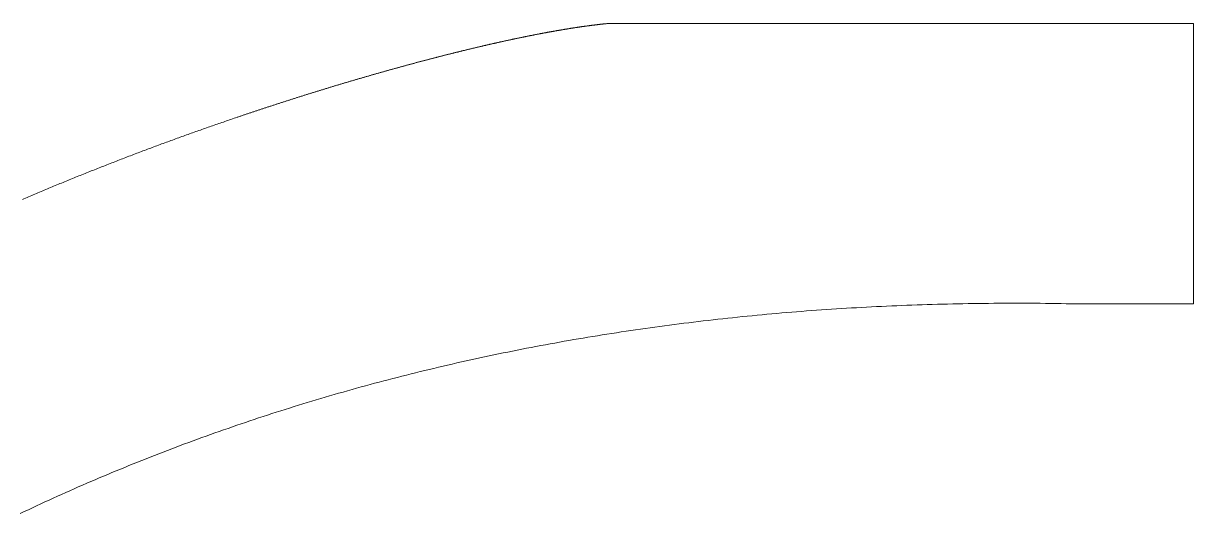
# Model space of a CAD drawing. Header units: millimetres. Extents: x -83 to 17, y -2 to 64.
# Drawn here: x -33.3 to 16.8, y 43.2 to 64.2 of the extents above; entities that cross this region are included whole.
import ezdxf

# ---------------------------------------------------------------- set-up
doc = ezdxf.new("R2010")
doc.units = ezdxf.units.MM

msp = doc.modelspace()

# ---------------------------------------------------------------- linework, layer by layer
at = {"color": 7, "linetype": 'Continuous', "lineweight": 15}
msp.add_lwpolyline([(-33.412, 43.186), (-33.235, 43.27), (-33.058, 43.353), (-32.881, 43.436), (-32.704, 43.519), (-32.527, 43.601), (-32.349, 43.683), (-32.171, 43.765), (-31.993, 43.846), (-31.815, 43.927), (-31.637, 44.007), (-31.458, 44.087), (-31.279, 44.167), (-31.1, 44.246), (-30.921, 44.324), (-30.741, 44.403), (-30.562, 44.481), (-30.382, 44.558), (-30.202, 44.636), (-30.022, 44.712), (-29.841, 44.789), (-29.66, 44.865), (-29.479, 44.941), (-29.298, 45.016), (-29.117, 45.091), (-28.935, 45.165), (-28.754, 45.239), (-28.572, 45.313), (-28.389, 45.386), (-28.207, 45.459), (-28.024, 45.531), (-27.842, 45.604), (-27.659, 45.675), (-27.475, 45.747), (-27.292, 45.817), (-27.108, 45.888), (-26.924, 45.958), (-26.74, 46.028), (-26.556, 46.097), (-26.372, 46.166), (-26.187, 46.235), (-26.002, 46.303), (-25.817, 46.371), (-25.632, 46.438), (-25.446, 46.505), (-25.26, 46.572), (-25.074, 46.638), (-24.888, 46.704), (-24.702, 46.769), (-24.515, 46.834), (-24.329, 46.899), (-24.142, 46.963), (-23.954, 47.027), (-23.767, 47.09), (-23.579, 47.153), (-23.392, 47.216), (-23.204, 47.278), (-23.015, 47.34), (-22.827, 47.402), (-22.638, 47.463), (-22.449, 47.524), (-22.26, 47.584), (-22.071, 47.644), (-21.882, 47.703), (-21.692, 47.763), (-21.502, 47.821), (-21.312, 47.88), (-21.122, 47.938), (-20.931, 47.995), (-20.74, 48.052), (-20.549, 48.109), (-20.358, 48.166), (-20.167, 48.222), (-19.975, 48.277), (-19.783, 48.332), (-19.591, 48.387), (-19.399, 48.442), (-19.207, 48.496), (-19.014, 48.549), (-18.821, 48.603), (-18.628, 48.655), (-18.435, 48.708), (-18.242, 48.76), (-18.048, 48.812), (-17.854, 48.863), (-17.66, 48.914), (-17.466, 48.964), (-17.271, 49.014), (-17.077, 49.064), (-16.882, 49.113), (-16.686, 49.162), (-16.491, 49.211), (-16.296, 49.259), (-16.1, 49.307), (-15.904, 49.354), (-15.708, 49.401), (-15.511, 49.448), (-15.315, 49.494), (-15.118, 49.54), (-14.921, 49.585), (-14.724, 49.63), (-14.526, 49.675), (-14.329, 49.719), (-14.131, 49.763), (-13.933, 49.806), (-13.735, 49.849), (-13.536, 49.892), (-13.337, 49.934), (-13.139, 49.976), (-12.939, 50.018), (-12.74, 50.059), (-12.541, 50.099), (-12.341, 50.14), (-12.141, 50.179), (-11.941, 50.219), (-11.741, 50.258), (-11.54, 50.297), (-11.339, 50.335), (-11.138, 50.373), (-10.937, 50.411), (-10.736, 50.448), (-10.534, 50.485), (-10.332, 50.521), (-10.13, 50.557), (-9.928, 50.592), (-9.726, 50.628), (-9.523, 50.662), (-9.32, 50.697), (-9.117, 50.731), (-8.914, 50.765), (-8.71, 50.798), (-8.507, 50.831), (-8.303, 50.863), (-8.099, 50.895), (-7.894, 50.927), (-7.69, 50.958), (-7.485, 50.989), (-7.28, 51.019), (-7.075, 51.049), (-6.87, 51.079), (-6.664, 51.108), (-6.458, 51.137), (-6.252, 51.166), (-6.046, 51.194), (-5.84, 51.222), (-5.633, 51.249), (-5.426, 51.276), (-5.219, 51.303), (-5.012, 51.329), (-4.805, 51.355), (-4.597, 51.38), (-4.389, 51.405), (-4.181, 51.429), (-3.973, 51.454), (-3.764, 51.477), (-3.556, 51.501), (-3.347, 51.524), (-3.138, 51.547), (-2.928, 51.569), (-2.719, 51.591), (-2.509, 51.612), (-2.299, 51.633), (-2.089, 51.654), (-1.878, 51.674), (-1.668, 51.694), (-1.457, 51.713), (-1.246, 51.733), (-1.035, 51.751), (-0.824, 51.77), (-0.612, 51.787), (-0.4, 51.805), (-0.188, 51.822), (0.024, 51.839), (0.237, 51.855), (0.449, 51.871), (0.662, 51.887), (0.875, 51.902), (1.089, 51.917), (1.302, 51.931), (1.516, 51.945), (1.73, 51.959), (1.944, 51.972), (2.158, 51.985), (2.373, 51.997), (2.587, 52.009), (2.802, 52.021), (3.018, 52.032), (3.233, 52.043), (3.449, 52.053), (3.664, 52.063), (3.88, 52.073), (4.097, 52.082), (4.313, 52.091), (4.53, 52.1), (4.746, 52.108), (4.963, 52.115), (5.181, 52.123), (5.398, 52.13), (5.616, 52.136), (5.834, 52.142), (6.052, 52.148), (6.27, 52.153), (6.489, 52.158), (6.707, 52.163), (6.926, 52.167), (7.145, 52.171), (7.365, 52.174), (7.584, 52.177), (7.804, 52.18), (8.024, 52.182), (8.244, 52.184), (8.465, 52.185), (8.685, 52.186), (8.906, 52.187), (9.127, 52.187), (9.348, 52.187), (9.57, 52.187), (9.791, 52.186), (10.013, 52.184), (10.235, 52.183), (10.458, 52.181), (10.68, 52.178), (10.903, 52.175), (11.126, 52.172), (11.349, 52.168), (11.572, 52.164), (11.795, 52.16), (16.795, 52.16), (16.795, 64.16), (-8.205, 64.16), (-8.22, 64.158), (-8.236, 64.157), (-8.251, 64.155), (-8.267, 64.154), (-8.282, 64.152), (-8.298, 64.151), (-8.314, 64.149), (-8.33, 64.148), (-8.345, 64.146), (-8.361, 64.145), (-8.377, 64.143), (-8.393, 64.141), (-8.409, 64.14), (-8.425, 64.138), (-8.441, 64.136), (-8.458, 64.135), (-8.474, 64.133), (-8.49, 64.131), (-8.506, 64.13), (-8.523, 64.128), (-8.539, 64.126), (-8.555, 64.124), (-8.572, 64.122), (-8.588, 64.121), (-8.605, 64.119), (-8.621, 64.117), (-8.638, 64.115), (-8.655, 64.113), (-8.671, 64.111), (-8.688, 64.109), (-8.705, 64.107), (-8.722, 64.105), (-8.738, 64.103), (-8.755, 64.101), (-8.772, 64.099), (-8.789, 64.097), (-8.806, 64.095), (-8.823, 64.093), (-8.841, 64.091), (-8.858, 64.089), (-8.875, 64.087), (-8.892, 64.085), (-8.909, 64.082), (-8.927, 64.08), (-8.944, 64.078), (-8.962, 64.076), (-8.979, 64.074), (-8.997, 64.071), (-9.014, 64.069), (-9.032, 64.067), (-9.049, 64.064), (-9.067, 64.062), (-9.085, 64.06), (-9.102, 64.057), (-9.12, 64.055), (-9.138, 64.053), (-9.156, 64.05), (-9.174, 64.048), (-9.192, 64.045), (-9.21, 64.043), (-9.228, 64.04), (-9.246, 64.038), (-9.264, 64.035), (-9.282, 64.033), (-9.3, 64.03), (-9.318, 64.028), (-9.337, 64.025), (-9.355, 64.022), (-9.373, 64.02), (-9.392, 64.017), (-9.41, 64.015), (-9.429, 64.012), (-9.447, 64.009), (-9.466, 64.006), (-9.484, 64.004), (-9.503, 64.001), (-9.522, 63.998), (-9.54, 63.995), (-9.559, 63.993), (-9.578, 63.99), (-9.597, 63.987), (-9.616, 63.984), (-9.635, 63.981), (-9.654, 63.978), (-9.673, 63.975), (-9.692, 63.973), (-9.711, 63.97), (-9.73, 63.967), (-9.749, 63.964), (-9.768, 63.961), (-9.787, 63.958), (-9.807, 63.955), (-9.826, 63.952), (-9.845, 63.949), (-9.865, 63.945), (-9.884, 63.942), (-9.904, 63.939), (-9.923, 63.936), (-9.943, 63.933), (-9.962, 63.93), (-9.982, 63.927), (-10.001, 63.923), (-10.021, 63.92), (-10.041, 63.917), (-10.061, 63.914), (-10.08, 63.91), (-10.1, 63.907), (-10.12, 63.904), (-10.14, 63.901), (-10.16, 63.897), (-10.18, 63.894), (-10.2, 63.89), (-10.22, 63.887), (-10.24, 63.884), (-10.26, 63.88), (-10.281, 63.877), (-10.301, 63.873), (-10.321, 63.87), (-10.341, 63.866), (-10.362, 63.863), (-10.382, 63.859), (-10.403, 63.856), (-10.423, 63.852), (-10.444, 63.849), (-10.464, 63.845), (-10.485, 63.842), (-10.505, 63.838), (-10.526, 63.834), (-10.547, 63.831), (-10.567, 63.827), (-10.588, 63.823), (-10.609, 63.82), (-10.63, 63.816), (-10.651, 63.812), (-10.671, 63.808), (-10.692, 63.805), (-10.713, 63.801), (-10.734, 63.797), (-10.755, 63.793), (-10.776, 63.789), (-10.798, 63.785), (-10.819, 63.781), (-10.84, 63.778), (-10.861, 63.774), (-10.882, 63.77), (-10.904, 63.766), (-10.925, 63.762), (-10.946, 63.758), (-10.968, 63.754), (-10.989, 63.75), (-11.011, 63.746), (-11.032, 63.742), (-11.054, 63.738), (-11.075, 63.734), (-11.097, 63.73), (-11.119, 63.725), (-11.14, 63.721), (-11.162, 63.717), (-11.184, 63.713), (-11.206, 63.709), (-11.228, 63.705), (-11.25, 63.7), (-11.271, 63.696), (-11.293, 63.692), (-11.315, 63.688), (-11.337, 63.683), (-11.359, 63.679), (-11.382, 63.675), (-11.404, 63.67), (-11.426, 63.666), (-11.448, 63.662), (-11.47, 63.657), (-11.492, 63.653), (-11.515, 63.648), (-11.537, 63.644), (-11.559, 63.64), (-11.582, 63.635), (-11.604, 63.631), (-11.627, 63.626), (-11.649, 63.622), (-11.672, 63.617), (-11.694, 63.613), (-11.717, 63.608), (-11.74, 63.603), (-11.762, 63.599), (-11.785, 63.594), (-11.808, 63.59), (-11.831, 63.585), (-11.853, 63.58), (-11.876, 63.576), (-11.899, 63.571), (-11.922, 63.566), (-11.945, 63.561), (-11.968, 63.557), (-11.991, 63.552), (-12.014, 63.547), (-12.037, 63.542), (-12.06, 63.538), (-12.083, 63.533), (-12.107, 63.528), (-12.13, 63.523), (-12.153, 63.518), (-12.176, 63.513), (-12.2, 63.508), (-12.223, 63.503), (-12.246, 63.498), (-12.27, 63.494), (-12.293, 63.489), (-12.317, 63.484), (-12.34, 63.479), (-12.364, 63.474), (-12.387, 63.468), (-12.411, 63.463), (-12.435, 63.458), (-12.458, 63.453), (-12.482, 63.448), (-12.506, 63.443), (-12.529, 63.438), (-12.553, 63.433), (-12.577, 63.428), (-12.601, 63.422), (-12.625, 63.417), (-12.649, 63.412), (-12.673, 63.407), (-12.697, 63.401), (-12.721, 63.396), (-12.745, 63.391), (-12.769, 63.386), (-12.793, 63.38), (-12.817, 63.375), (-12.841, 63.37), (-12.866, 63.364), (-12.89, 63.359), (-12.914, 63.353), (-12.939, 63.348), (-12.963, 63.343), (-12.987, 63.337), (-13.012, 63.332), (-13.036, 63.326), (-13.061, 63.321), (-13.085, 63.315), (-13.11, 63.31), (-13.134, 63.304), (-13.159, 63.299), (-13.183, 63.293), (-13.208, 63.287), (-13.233, 63.282), (-13.258, 63.276), (-13.282, 63.271), (-13.307, 63.265), (-13.332, 63.259), (-13.357, 63.254), (-13.382, 63.248), (-13.406, 63.242), (-13.431, 63.236), (-13.456, 63.231), (-13.481, 63.225), (-13.506, 63.219), (-13.531, 63.213), (-13.557, 63.208), (-13.582, 63.202), (-13.607, 63.196), (-13.632, 63.19), (-13.657, 63.184), (-13.682, 63.178), (-13.708, 63.172), (-13.733, 63.166), (-13.758, 63.16), (-13.784, 63.154), (-13.809, 63.148), (-13.835, 63.143), (-13.86, 63.136), (-13.885, 63.13), (-13.911, 63.124), (-13.936, 63.118), (-13.962, 63.112), (-13.988, 63.106), (-14.013, 63.1), (-14.039, 63.094), (-14.065, 63.088), (-14.09, 63.082), (-14.116, 63.076), (-14.142, 63.069), (-14.168, 63.063), (-14.193, 63.057), (-14.219, 63.051), (-14.245, 63.045), (-14.271, 63.038), (-14.297, 63.032), (-14.323, 63.026), (-14.349, 63.019), (-14.375, 63.013), (-14.401, 63.007), (-14.427, 63), (-14.453, 62.994), (-14.479, 62.988), (-14.506, 62.981), (-14.532, 62.975), (-14.558, 62.968), (-14.584, 62.962), (-14.61, 62.956), (-14.637, 62.949), (-14.663, 62.943), (-14.689, 62.936), (-14.716, 62.93), (-14.742, 62.923), (-14.769, 62.916), (-14.795, 62.91), (-14.822, 62.903), (-14.848, 62.897), (-14.875, 62.89), (-14.901, 62.883), (-14.928, 62.877), (-14.955, 62.87), (-14.981, 62.863), (-15.008, 62.857), (-15.035, 62.85), (-15.061, 62.843), (-15.088, 62.837), (-15.115, 62.83), (-15.142, 62.823), (-15.169, 62.816), (-15.196, 62.809), (-15.222, 62.803), (-15.249, 62.796), (-15.276, 62.789), (-15.303, 62.782), (-15.33, 62.775), (-15.357, 62.768), (-15.384, 62.761), (-15.412, 62.754), (-15.439, 62.748), (-15.466, 62.741), (-15.493, 62.734), (-15.52, 62.727), (-15.547, 62.72), (-15.575, 62.713), (-15.602, 62.706), (-15.629, 62.699), (-15.657, 62.691), (-15.684, 62.684), (-15.711, 62.677), (-15.739, 62.67), (-15.766, 62.663), (-15.794, 62.656), (-15.821, 62.649), (-15.849, 62.642), (-15.876, 62.634), (-15.904, 62.627), (-15.931, 62.62), (-15.959, 62.613), (-15.986, 62.606), (-16.014, 62.598), (-16.042, 62.591), (-16.07, 62.584), (-16.097, 62.576), (-16.125, 62.569), (-16.153, 62.562), (-16.181, 62.554), (-16.208, 62.547), (-16.236, 62.54), (-16.264, 62.532), (-16.292, 62.525), (-16.32, 62.517), (-16.348, 62.51), (-16.376, 62.503), (-16.404, 62.495), (-16.432, 62.488), (-16.46, 62.48), (-16.488, 62.473), (-16.516, 62.465), (-16.544, 62.457), (-16.572, 62.45), (-16.601, 62.442), (-16.629, 62.435), (-16.657, 62.427), (-16.685, 62.419), (-16.714, 62.412), (-16.742, 62.404), (-16.77, 62.397), (-16.799, 62.389), (-16.827, 62.381), (-16.855, 62.373), (-16.884, 62.366), (-16.912, 62.358), (-16.941, 62.35), (-16.969, 62.342), (-16.998, 62.335), (-17.026, 62.327), (-17.055, 62.319), (-17.083, 62.311), (-17.112, 62.303), (-17.14, 62.295), (-17.169, 62.288), (-17.198, 62.28), (-17.226, 62.272), (-17.255, 62.264), (-17.284, 62.256), (-17.313, 62.248), (-17.341, 62.24), (-17.37, 62.232), (-17.399, 62.224), (-17.428, 62.216), (-17.457, 62.208), (-17.486, 62.2), (-17.515, 62.192), (-17.544, 62.184), (-17.573, 62.176), (-17.602, 62.168), (-17.631, 62.16), (-17.66, 62.151), (-17.689, 62.143), (-17.718, 62.135), (-17.747, 62.127), (-17.776, 62.119), (-17.805, 62.111), (-17.834, 62.102), (-17.863, 62.094), (-17.893, 62.086), (-17.922, 62.078), (-17.951, 62.069), (-17.98, 62.061), (-18.01, 62.053), (-18.039, 62.044), (-18.068, 62.036), (-18.098, 62.028), (-18.127, 62.019), (-18.156, 62.011), (-18.186, 62.003), (-18.215, 61.994), (-18.245, 61.986), (-18.274, 61.977), (-18.304, 61.969), (-18.333, 61.96), (-18.363, 61.952), (-18.392, 61.944), (-18.422, 61.935), (-18.451, 61.926), (-18.481, 61.918), (-18.511, 61.909), (-18.54, 61.901), (-18.57, 61.892), (-18.6, 61.884), (-18.629, 61.875), (-18.659, 61.866), (-18.689, 61.858), (-18.719, 61.849), (-18.749, 61.84), (-18.778, 61.832), (-18.808, 61.823), (-18.838, 61.814), (-18.868, 61.806), (-18.898, 61.797), (-18.928, 61.788), (-18.958, 61.779), (-18.988, 61.771), (-19.018, 61.762), (-19.048, 61.753), (-19.078, 61.744), (-19.108, 61.735), (-19.138, 61.726), (-19.168, 61.718), (-19.198, 61.709), (-19.228, 61.7), (-19.258, 61.691), (-19.288, 61.682), (-19.319, 61.673), (-19.349, 61.664), (-19.379, 61.655), (-19.409, 61.646), (-19.44, 61.637), (-19.47, 61.628), (-19.5, 61.619), (-19.53, 61.61), (-19.561, 61.601), (-19.591, 61.592), (-19.621, 61.583), (-19.652, 61.574), (-19.682, 61.565), (-19.713, 61.556), (-19.743, 61.546), (-19.774, 61.537), (-19.804, 61.528), (-19.835, 61.519), (-19.865, 61.51), (-19.896, 61.501), (-19.926, 61.491), (-19.957, 61.482), (-19.987, 61.473), (-20.018, 61.464), (-20.049, 61.454), (-20.079, 61.445), (-20.11, 61.436), (-20.14, 61.426), (-20.171, 61.417), (-20.202, 61.408), (-20.233, 61.398), (-20.263, 61.389), (-20.294, 61.38), (-20.325, 61.37), (-20.356, 61.361), (-20.387, 61.351), (-20.417, 61.342), (-20.448, 61.332), (-20.479, 61.323), (-20.51, 61.313), (-20.541, 61.304), (-20.572, 61.294), (-20.603, 61.285), (-20.634, 61.275), (-20.665, 61.266), (-20.696, 61.256), (-20.727, 61.247), (-20.758, 61.237), (-20.789, 61.227), (-20.82, 61.218), (-20.851, 61.208), (-20.882, 61.198), (-20.913, 61.189), (-20.944, 61.179), (-20.975, 61.169), (-21.006, 61.16), (-21.037, 61.15), (-21.069, 61.14), (-21.1, 61.13), (-21.131, 61.121), (-21.162, 61.111), (-21.193, 61.101), (-21.225, 61.091), (-21.256, 61.082), (-21.287, 61.072), (-21.319, 61.062), (-21.35, 61.052), (-21.381, 61.042), (-21.413, 61.032), (-21.444, 61.022), (-21.475, 61.012), (-21.507, 61.002), (-21.538, 60.992), (-21.57, 60.983), (-21.601, 60.973), (-21.632, 60.963), (-21.664, 60.953), (-21.695, 60.943), (-21.727, 60.933), (-21.758, 60.922), (-21.79, 60.912), (-21.822, 60.902), (-21.853, 60.892), (-21.885, 60.882), (-21.916, 60.872), (-21.948, 60.862), (-21.979, 60.852), (-22.011, 60.842), (-22.043, 60.832), (-22.074, 60.821), (-22.106, 60.811), (-22.138, 60.801), (-22.169, 60.791), (-22.201, 60.78), (-22.233, 60.77), (-22.265, 60.76), (-22.296, 60.75), (-22.328, 60.739), (-22.36, 60.729), (-22.392, 60.719), (-22.424, 60.709), (-22.455, 60.698), (-22.487, 60.688), (-22.519, 60.677), (-22.551, 60.667), (-22.583, 60.657), (-22.615, 60.646), (-22.647, 60.636), (-22.679, 60.625), (-22.711, 60.615), (-22.743, 60.605), (-22.774, 60.594), (-22.806, 60.584), (-22.838, 60.573), (-22.87, 60.563), (-22.902, 60.552), (-22.934, 60.541), (-22.967, 60.531), (-22.999, 60.52), (-23.031, 60.51), (-23.063, 60.499), (-23.095, 60.489), (-23.127, 60.478), (-23.159, 60.467), (-23.191, 60.457), (-23.223, 60.446), (-23.255, 60.435), (-23.288, 60.425), (-23.32, 60.414), (-23.352, 60.403), (-23.384, 60.393), (-23.416, 60.382), (-23.449, 60.371), (-23.481, 60.36), (-23.513, 60.349), (-23.545, 60.339), (-23.578, 60.328), (-23.61, 60.317), (-23.642, 60.306), (-23.675, 60.295), (-23.707, 60.285), (-23.739, 60.274), (-23.772, 60.263), (-23.804, 60.252), (-23.836, 60.241), (-23.869, 60.23), (-23.901, 60.219), (-23.933, 60.208), (-23.966, 60.197), (-23.998, 60.186), (-24.031, 60.175), (-24.063, 60.164), (-24.096, 60.153), (-24.128, 60.142), (-24.193, 60.12), (-24.258, 60.098), (-24.323, 60.076), (-24.388, 60.054), (-24.453, 60.031), (-24.519, 60.009), (-24.584, 59.986), (-24.649, 59.964), (-24.714, 59.941), (-24.78, 59.919), (-24.845, 59.896), (-24.91, 59.874), (-24.976, 59.851), (-25.041, 59.828), (-25.107, 59.805), (-25.172, 59.782), (-25.238, 59.76), (-25.304, 59.737), (-25.369, 59.714), (-25.435, 59.691), (-25.501, 59.667), (-25.567, 59.644), (-25.632, 59.621), (-25.698, 59.598), (-25.764, 59.574), (-25.83, 59.551), (-25.896, 59.528), (-25.962, 59.504), (-26.028, 59.481), (-26.094, 59.457), (-26.16, 59.433), (-26.226, 59.41), (-26.292, 59.386), (-26.358, 59.362), (-26.425, 59.338), (-26.491, 59.314), (-26.557, 59.291), (-26.623, 59.267), (-26.69, 59.243), (-26.756, 59.218), (-26.822, 59.194), (-26.889, 59.17), (-26.955, 59.146), (-27.021, 59.122), (-27.088, 59.097), (-27.154, 59.073), (-27.221, 59.049), (-27.287, 59.024), (-27.354, 59), (-27.42, 58.975), (-27.487, 58.95), (-27.554, 58.926), (-27.62, 58.901), (-27.687, 58.876), (-27.754, 58.851), (-27.82, 58.827), (-27.887, 58.802), (-27.954, 58.777), (-28.02, 58.752), (-28.087, 58.727), (-28.154, 58.701), (-28.221, 58.676), (-28.288, 58.651), (-28.354, 58.626), (-28.421, 58.601), (-28.488, 58.575), (-28.555, 58.55), (-28.622, 58.524), (-28.689, 58.499), (-28.756, 58.473), (-28.823, 58.448), (-28.89, 58.422), (-28.957, 58.396), (-29.024, 58.371), (-29.091, 58.345), (-29.158, 58.319), (-29.225, 58.293), (-29.292, 58.267), (-29.359, 58.241), (-29.426, 58.215), (-29.493, 58.189), (-29.56, 58.163), (-29.627, 58.137), (-29.694, 58.111), (-29.761, 58.085), (-29.828, 58.058), (-29.895, 58.032), (-29.962, 58.006), (-30.029, 57.979), (-30.096, 57.953), (-30.163, 57.926), (-30.231, 57.9), (-30.298, 57.873), (-30.365, 57.846), (-30.432, 57.82), (-30.499, 57.793), (-30.566, 57.766), (-30.633, 57.739), (-30.7, 57.712), (-30.768, 57.685), (-30.835, 57.658), (-30.902, 57.631), (-30.969, 57.604), (-31.036, 57.577), (-31.103, 57.55), (-31.17, 57.523), (-31.237, 57.496), (-31.305, 57.468), (-31.372, 57.441), (-31.439, 57.414), (-31.506, 57.386), (-31.573, 57.359), (-31.64, 57.331), (-31.707, 57.304), (-31.774, 57.276), (-31.841, 57.248), (-31.909, 57.221), (-31.976, 57.193), (-32.043, 57.165), (-32.11, 57.137), (-32.177, 57.109), (-32.244, 57.081), (-32.311, 57.053), (-32.378, 57.025), (-32.445, 56.997), (-32.512, 56.969), (-32.579, 56.941), (-32.646, 56.913), (-32.713, 56.885), (-32.78, 56.856), (-32.847, 56.828), (-32.914, 56.8), (-32.981, 56.771), (-33.048, 56.743), (-33.114, 56.714), (-33.181, 56.686), (-33.248, 56.657), (-33.315, 56.628)], dxfattribs=at)

doc.saveas('drawing.dxf')
